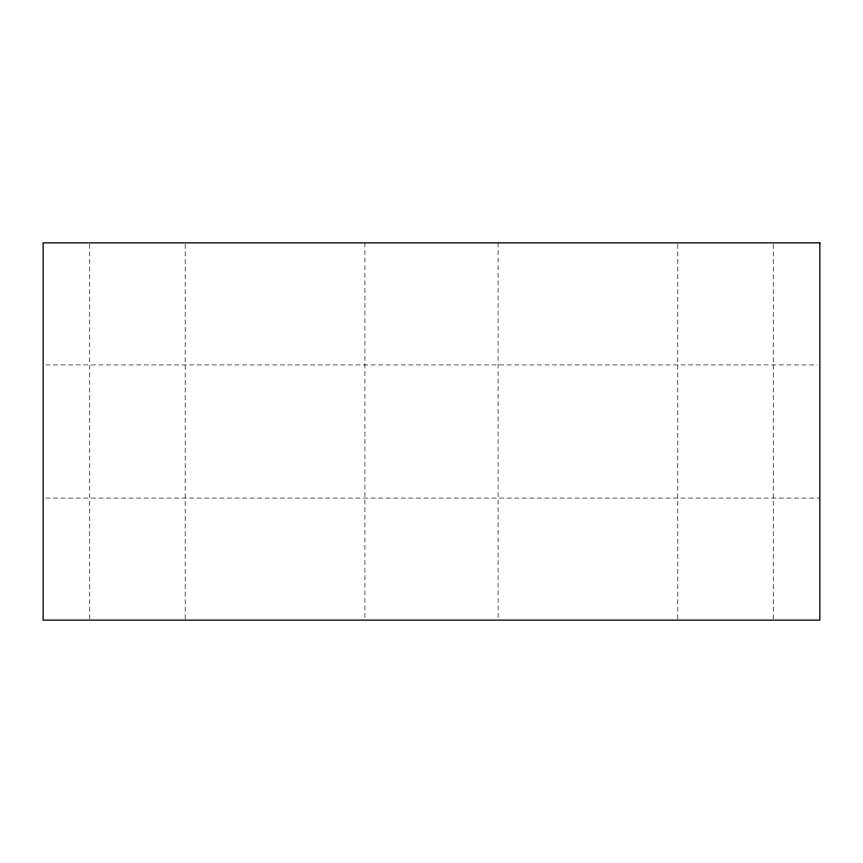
<?xml version="1.0" encoding="UTF-8"?>
<svg xmlns="http://www.w3.org/2000/svg" width="863" height="863" viewBox="0 0 863 863"><rect width="100%" height="100%" fill="white"/><g stroke="black" fill="none" stroke-linecap="round" stroke-linejoin="round"><path stroke-width="0.65" stroke-dasharray="4.32 3.24" d="M45.847 364.93L817.153 364.93M45.847 498.07L819.85 498.07M773.248 244.218L773.248 620.13M677.822 244.218L677.822 620.13M498.07 242.87L498.07 618.782M364.93 242.87L364.93 618.782M185.178 244.218L185.178 620.13M89.752 244.218L89.752 620.13"/><path stroke-width="1.29" d="M819.85 242.87L43.15 242.87L43.15 620.13L819.85 620.13L819.85 242.87"/></g></svg>
